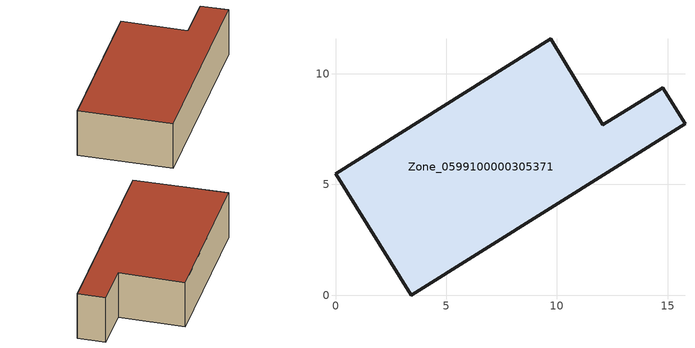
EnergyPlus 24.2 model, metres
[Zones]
Zone_0599100000305371
 floor ground (C_G): 3.42,0 0,5.47 9.72,11.57 12.07,7.69 14.77,9.37 15.78,7.73 z0
 wall outside (C_F): 0,5.47 3.42,0 15.78,7.73 14.77,9.37 12.07,7.69 9.72,11.57 0,5.47 z0:3.4
 roof outside (C_R): 9.72,11.57 0,5.47 3.42,0 15.78,7.73 14.77,9.37 12.07,7.69 z3.4
[BUILDING]
Pand.0599100000305371: North Axis=0; Terrain=City; Loads Convergence Tolerance Value=0.04; Temperature Convergence Tolerance Value=0.4; Solar Distribution=FullExterior; Maximum Number of Warmup Days=25; Minimum Number of Warmup Days=1
[Site:Location]
Rotterdam.The.Hague.AP_ZH_NLD Design_Conditions: Latitude=51.96; Longitude=4.45; Time Zone=1; Elevation=-4.5
[SITE:GROUNDTEMPERATURE:BUILDINGSURFACE]
18, 18, 18, 18, 18, 18, 18, 18, 18, 18, 18, 18
[MATERIAL] Thermal Absorptance=0.9; Solar Absorptance=0.7; Visible Absorptance=0.7
Name | Roughness | Thickness | Conductivity | Density | Specific Heat
G.TI.1946 | MediumSmooth | 0.15 | 1 | 540 | 1210
F.TI.1946 | Rough | 0.3 | 0.857143 | 1920 | 840
R.TI.1946 | MediumRough | 0.2 | 0.1 | 1500 | 1000
[CONSTRUCTION]
C_G: G.TI.1946
C_F: F.TI.1946
C_R: R.TI.1946
[ZONE]
Zone_0599100000305371: Type=1; Multiplier=1; Ceiling Height=Autocalculate; Volume=Autocalculate; Floor Area=autocalculate; Part of Total Floor Area=Yes
[ZONEINFILTRATION:DESIGNFLOWRATE]
Infil_Zone_0599100000305371: Zone or ZoneList or Space or SpaceList=Zone_0599100000305371; Schedule=AlwaysOn; Design Flow Rate Calculation Method=Flow/Area; Flow Rate per Floor Area=0.003; Constant Term Coefficient=1; Temperature Term Coefficient=0; Velocity Term Coefficient=0; Velocity Squared Term Coefficient=0
[HVACTEMPLATE:ZONE:IDEALLOADSAIRSYSTEM]
Zone_0599100000305371: Maximum Heating Supply Air Temperature=50; Minimum Cooling Supply Air Temperature=13; Maximum Heating Supply Air Humidity Ratio=0.0156; Minimum Cooling Supply Air Humidity Ratio=0.0077; Heating Limit=NoLimit; Cooling Limit=NoLimit; Dehumidification Control Type=ConstantSensibleHeatRatio; Cooling Sensible Heat Ratio=0.7; Dehumidification Setpoint=60; Humidification Control Type=None; Humidification Setpoint=30; Outdoor Air Method=None; Outdoor Air Flow Rate per Person=0.00944; Outdoor Air Flow Rate per Zone Floor Area=0; Outdoor Air Flow Rate per Zone=0; Demand Controlled Ventilation Type=None; Outdoor Air Economizer Type=NoEconomizer; Heat Recovery Type=None; Sensible Heat Recovery Effectiveness=0.7; Latent Heat Recovery Effectiveness=0.65
[ZONECONTROL:THERMOSTAT]
ThermostatControl_Zone_0599100000305371: Zone or ZoneList=Zone_0599100000305371; Control Type Schedule=DualSetpointControlType; Control 1=Thermostat_Zone_0599100000305371; Temperature Difference Between Cutout And Setpoint=0
[THERMOSTATSETPOINT:DUALSETPOINT]
Thermostat_Zone_0599100000305371: Heating Setpoint Temperature Schedule=HeatingSetpoint_Zone_0599100000305371; Cooling Setpoint Temperature Schedule=CoolingSetpoint_Zone_0599100000305371
[SCHEDULE:COMPACT]
HeatingSetpoint_Zone_0599100000305371: Through: 12/31, For: AllDays, Until: 24:00, 21
CoolingSetpoint_Zone_0599100000305371: Through: 12/31, For: AllDays, Until: 24:00, 24
DualSetpointControlType: Through: 12/31, For: AllDays, Until: 24:00, 4
AlwaysOn: Through: 12/31, For: AllDays, Until: 24:00, 1
